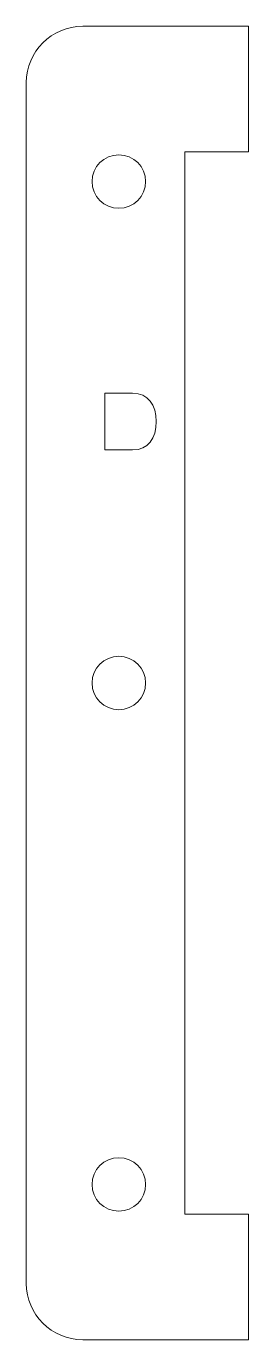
# Model space of a CAD drawing. Header units: millimetres. Extents: x -1390 to 6316, y -1840 to 2435.
# Drawn here: x -430.6 to -421.2, y 295.9 to 351.9 of the extents above; entities that cross this region are included whole.
import ezdxf

# ---------------------------------------------------------------- set-up
doc = ezdxf.new("R2010")
doc.units = ezdxf.units.MM
doc.layers.add('Right D Arm Back', color=1, linetype='CONTINUOUS', lineweight=0, true_color=0xff0000)
doc.layers.add('Right D Arm Back Text', color=5, linetype='CONTINUOUS', lineweight=0, true_color=0x0000ff)

msp = doc.modelspace()

# ---------------------------------------------------------------- linework, layer by layer
at = {"layer": 'Right D Arm Back', "color": 1, "true_color": 0xff0000}
msp.add_line((-430.632, 349.517), (-430.632, 298.316), dxfattribs=at)
for points in [[(-428.232, 351.917), (-421.173, 351.916), (-421.173, 346.557), (-423.892, 346.557), (-423.892, 301.276), (-421.173, 301.276), (-421.173, 295.916), (-428.232, 295.916)], [(-426.698, 346.436), (-426.698, 346.436)], [(-426.698, 325.056), (-426.698, 325.056)], [(-426.698, 303.676), (-426.698, 303.676)]]:
    msp.add_lwpolyline(points, dxfattribs=at)
for points in [[(-430.632, 349.517), (-430.632, 350.837), (-429.552, 351.917), (-428.232, 351.917)], [(-427.838, 345.296), (-427.838, 345.926), (-427.328, 346.436), (-426.698, 346.436)], [(-426.698, 346.436), (-426.069, 346.436), (-425.558, 345.926), (-425.558, 345.296)], [(-426.698, 344.156), (-427.328, 344.156), (-427.838, 344.667), (-427.838, 345.296)], [(-425.558, 345.296), (-425.558, 344.667), (-426.069, 344.156), (-426.698, 344.156)], [(-427.838, 323.917), (-427.838, 324.546), (-427.328, 325.056), (-426.698, 325.056)], [(-426.698, 325.056), (-426.069, 325.056), (-425.558, 324.546), (-425.558, 323.917)], [(-426.698, 322.777), (-427.328, 322.777), (-427.838, 323.287), (-427.838, 323.917)], [(-425.558, 323.917), (-425.558, 323.287), (-426.069, 322.777), (-426.698, 322.777)], [(-427.838, 302.537), (-427.838, 303.166), (-427.328, 303.676), (-426.698, 303.676)], [(-426.698, 303.676), (-426.069, 303.676), (-425.558, 303.166), (-425.558, 302.537)], [(-426.698, 301.397), (-427.328, 301.397), (-427.838, 301.907), (-427.838, 302.537)], [(-425.558, 302.537), (-425.558, 301.907), (-426.069, 301.397), (-426.698, 301.397)], [(-428.232, 295.916), (-429.552, 295.916), (-430.632, 296.997), (-430.632, 298.316)]]:
    msp.add_open_spline(points, degree=3, dxfattribs=at)
at = {"layer": 'Right D Arm Back Text', "color": 5, "true_color": 0x0000ff}
for points in [[(-427.291, 336.271), (-426.113, 336.271)], [(-426.113, 333.854), (-427.291, 333.854), (-427.291, 336.271), (-427.291, 336.271)]]:
    msp.add_lwpolyline(points, dxfattribs=at)
for points in [[(-426.113, 336.271), (-425.446, 336.271), (-425.104, 335.784), (-425.104, 335.063)], [(-425.104, 335.063), (-425.104, 334.342), (-425.446, 333.854), (-426.113, 333.854)]]:
    msp.add_open_spline(points, degree=3, dxfattribs=at)

doc.saveas('drawing.dxf')
